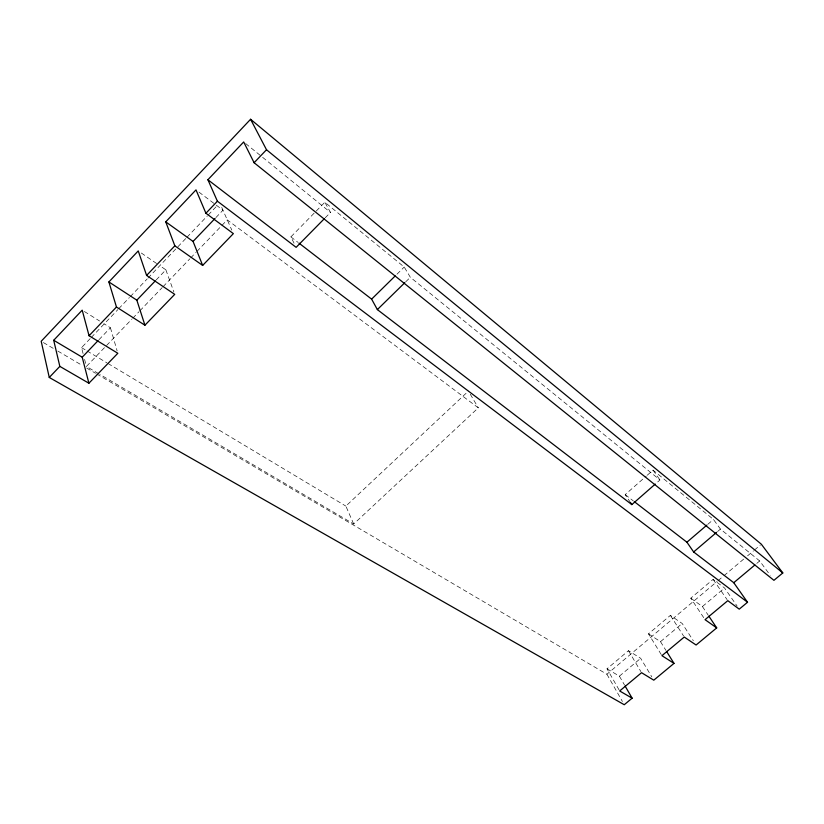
<?xml version="1.0" encoding="UTF-8"?>
<svg xmlns="http://www.w3.org/2000/svg" width="824" height="824" viewBox="0 0 824 824"><rect width="100%" height="100%" fill="white"/><g stroke="black" fill="none" stroke-linecap="round" stroke-linejoin="round"><path stroke-width="0.62" stroke-dasharray="4.12 3.09" d="M83.07 353.517L81.555 347.646L90.413 338.365M91.299 337.438L117.873 309.608M118.759 308.681L129.389 297.557M130.274 296.63L147.105 278.996M147.99 278.069L186.08 238.188M186.966 237.261L207.339 215.929M208.225 215.002L217.969 204.795M98.962 339.715L110.416 327.756L103.906 323.698M156.189 279.944L165.871 269.839L159.732 265.637M215.929 217.546L222.974 210.202L215.981 204.929M98.612 373.643L86.417 366.453L131.881 319.135M132.767 318.208L139.009 311.719M139.905 310.792L162.184 287.597M163.08 286.67L189.819 258.839M190.705 257.902L196.06 252.34M196.946 251.413L221.017 226.363M221.903 225.436L227.259 219.874L478.301 407.839L353.692 524.002L99.725 374.302M294.034 243.162L290.882 236.89L324.841 202.261L404.224 267.048L410.342 277.286L659.952 479.98L656.203 483.255M325.202 217.814L330.496 212.438L324.841 202.261M396.983 274.186L404.224 267.048M405.758 281.767L410.342 277.286M353.692 524.002L345.864 506.101L468.423 391.081M630.514 502.609L625.189 494.627L646.315 476.045M647.273 475.201L653.03 470.133L713.471 519.46L720.444 529.09L759.687 560.959L770.183 575.224M707.785 524.332L713.471 519.46M717.57 531.542L720.444 529.09M619.051 689.863L607.01 668.8L628.475 650.702L640.681 658.314L651.825 676.895M661.27 654.586L648.488 633.841L670.375 615.384L682.2 623.49L693.324 640.712M703.686 617.629L690.78 598.183L713.1 579.375L724.533 587.986L737.14 606.124M96.655 373.921L606.897 674.238L717.086 581.486M718.064 580.663L722.988 576.522M723.966 575.698L743.65 559.136M747.584 555.819L753.486 550.854M754.465 550.02L760.367 545.055M607.01 668.8L619.401 676.164L640.681 658.314M648.488 633.841L660.508 641.68L682.2 623.49M690.78 598.183L702.419 606.536L724.533 587.986M756.803 563.379L759.687 560.959M43.414 342.588L53.406 348.459M57.834 351.076L82.245 365.434M86.675 368.05L95.553 373.272M81.555 347.646L85.964 350.282M87.056 350.942L106.883 362.828M107.985 363.487L345.864 506.101M84.378 311.513L99.57 320.989M141.316 253.03L158.702 264.937M198.996 192.136L214.982 204.177M290.882 236.89L297.948 242.328M625.189 494.627L633.285 500.868M245.686 143.572L261.651 156.539M262.65 157.343L330.496 212.438M653.03 470.133L659.952 479.98M713.1 579.375L727.108 599.645M702.419 606.536L708.135 615.075M670.375 615.384L683.559 635.963M660.508 641.68L665.905 650.363M628.475 650.702L640.897 671.601M470.277 394.222L478.301 407.839M619.401 676.164L624.489 684.971M606.897 674.238L622.398 701.461M221.738 207.452L231.812 230.112M165.871 269.839L173.885 292.015M110.416 327.756L117.121 350.849M84.594 359.398L86.417 366.453"/><path stroke-width="1.24" d="M632.121 698.186L619.679 690.976L641.556 672.703L653.793 680.171L674.001 663.382L661.94 655.677L684.25 637.045L696.095 645.007L716.705 627.888L705.045 619.669L727.808 600.665L739.241 609.152L747.533 602.262L217.402 201.21L207.905 179.745L243.688 141.955L254.111 162.73L773.932 580.323L782.8 572.948L761.355 544.231L250.578 119.274L41.2 341.28L49.265 377.454L624.252 704.726L632.121 698.186L625.128 686.073M53.704 340.281L82.204 310.164L89.064 335.739L117.832 353.28L88.899 383.232L59.833 366.381L53.704 340.281L82.215 357.204L88.899 383.232M108.892 281.952L138.247 250.918L146.6 275.432L174.729 294.353L144.931 325.212L116.462 307.022L108.892 281.952L136.835 300.163L144.931 325.212M165.748 221.852L195.999 189.881L205.918 213.241L233.367 233.625L202.653 265.431L174.843 245.82L165.748 221.852L193.063 241.432L202.653 265.431M49.265 377.454L59.833 366.381M89.064 335.739L116.462 307.022M146.6 275.432L174.843 245.82M205.918 213.241L217.402 201.21M254.111 162.73L266.502 149.741L250.578 119.274M82.215 357.204L98.077 340.642M136.835 300.163L155.303 280.871M193.063 241.432L215.054 218.463M324.326 218.71L296.125 247.344L207.905 179.745M655.265 484.079L631.843 504.607L377.361 309.597L371.624 299.133L395.17 275.968M377.361 309.597L404.841 282.663M634.305 501.641L686.917 542.213L706.837 525.146M686.917 542.213L693.643 551.956L716.612 532.356M693.643 551.956L733.762 582.702L754.887 564.986M298.957 243.111L371.624 299.133M266.502 149.741L782.8 572.948M733.762 582.702L747.533 602.262M708.846 616.146L716.705 627.888M630.514 502.609L631.843 504.607M666.585 651.444L674.001 663.382"/></g></svg>
